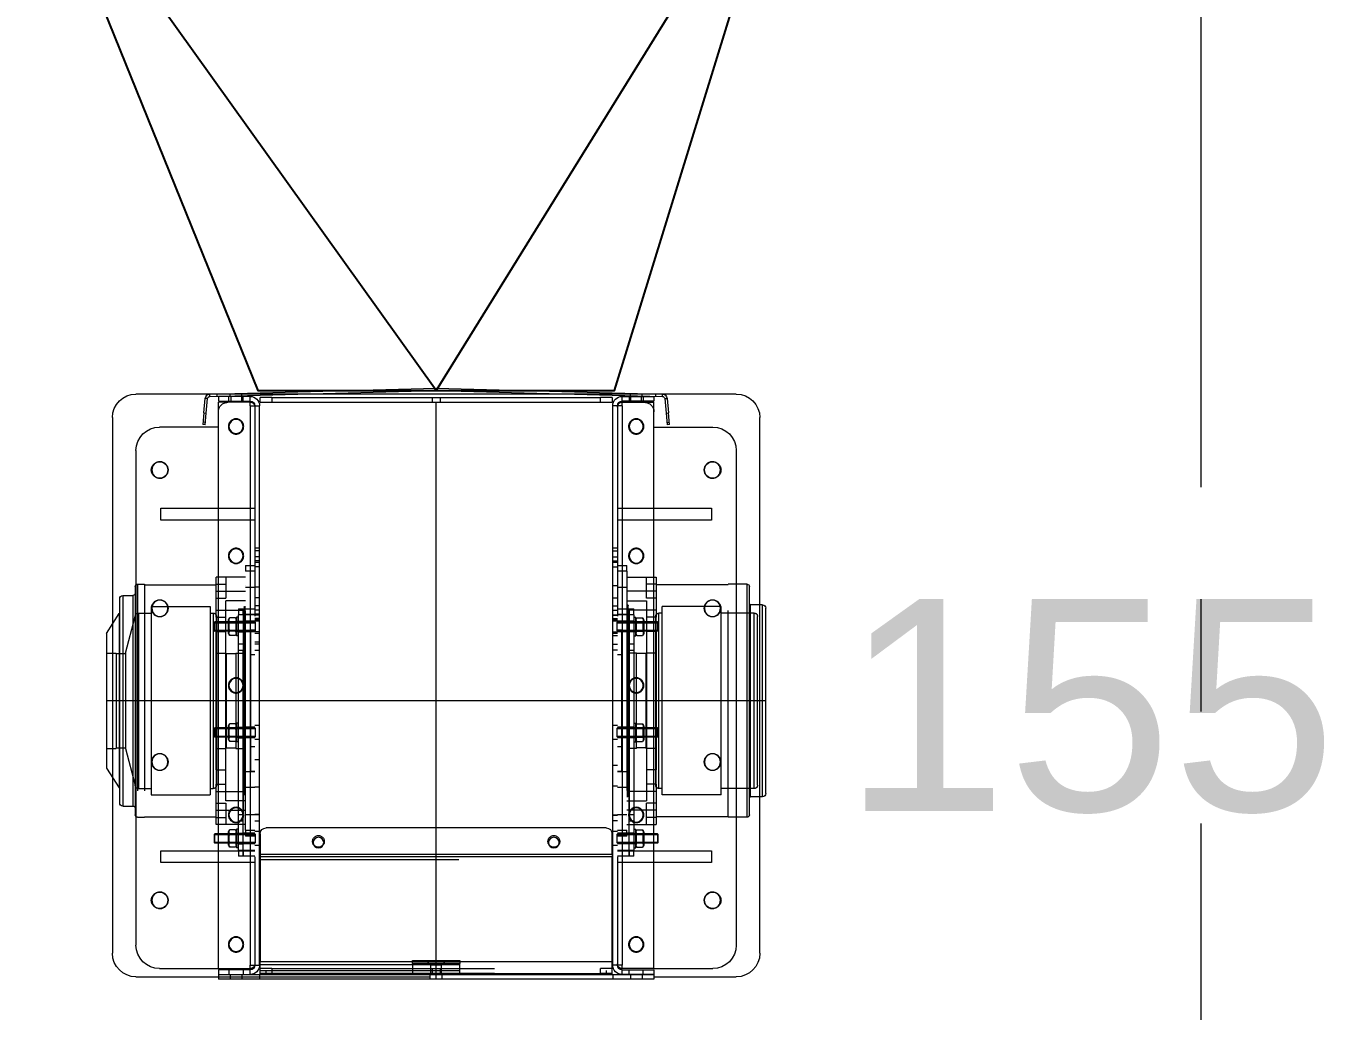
# Model space of a CAD drawing. Header units: millimetres. Extents: x 3220 to 226993, y 817 to 176024.
# Drawn here: x 163310 to 164413, y 159717 to 160553 of the extents above; entities that cross this region are included whole.
import ezdxf

# ---------------------------------------------------------------- set-up
doc = ezdxf.new("R2010")
doc.units = ezdxf.units.MM
doc.linetypes.add('AXES', pattern=[50.8, 31.75, -6.35, 6.35, -6.35])
doc.linetypes.add('DASHED', pattern=[15, 7, -8])
doc.layers.add('Axe', color=1, linetype='AXES', lineweight=9)
doc.layers.add('Gewinde(DIN)', color=160, linetype='Continuous', lineweight=25)
doc.layers.add('Repère', color=76, linetype='Continuous')
for name, color, linetype, lineweight, true_color in [('Sichtbare Kanten(DIN)', 7, 'Continuous', 50, 0x3f3f3f), ('Sichtbare tangentiale Kanten(DIN)', 7, 'Continuous', 50, 0x3f3f3f), ('Verdeckte Kanten(DIN)', 7, 'DASHED', 35, 0x3f3f3f), ('Verdeckte tangentiale Kanten(DIN)', 7, 'DASHED', 35, 0x3f3f3f)]:
    doc.layers.add(name, color=color, linetype=linetype, lineweight=lineweight, true_color=true_color)
doc.styles.get("Standard").update_dxf_attribs({"font": 'arial.ttf'})

# ---------------------------------------------------------------- blocks, each defined once
blk = doc.blocks.new('section 1-2')
at = {"layer": 'Axe', "ltscale": 15}
blk.add_line((15000, -5500), (15000, 33323.9), dxfattribs=at)
blk = doc.blocks.new('TKF 300 Motor R')
at = {"color": 1, "lineweight": 0}
for p, q in [((0, -236.5), (0, 253.5)), ((-280.1, 0), (280.1, 0))]:
    blk.add_line(p, q, dxfattribs=at)
at = {"layer": 'Gewinde(DIN)', "color": 5, "lineweight": 0}
for p, q in [((-185, 66.3), (-188.5, 66.3)), ((188.5, 66.3), (185, 66.3)), ((-188.5, 59.7), (-185, 59.7)), ((185, 59.7), (188.5, 59.7)), ((-185, -23.7), (-188.5, -23.7)), ((-188.5, -30.3), (-185, -30.3)), ((188.5, -23.7), (185, -23.7)), ((185, -30.3), (188.5, -30.3)), ((-185, -113.7), (-188.5, -113.7)), ((-188.5, -120.3), (-185, -120.3)), ((188.5, -113.7), (185, -113.7)), ((185, -120.3), (188.5, -120.3))]:
    blk.add_line(p, q, dxfattribs=at)
at = {"layer": 'Sichtbare Kanten(DIN)', "color": 5, "lineweight": 0}
for p, q in [((-0.1, 265.5), (-192.3, 260.5)), ((192.3, 260.5), (0.1, 265.5)), ((-255, 260.5), (-192.3, 260.5)), ((-196.2, 256.8), (-197.3, 244.6)), ((-194.2, 256.7), (-195.3, 244.4)), ((-0.1, 263.5), (-192.3, 258.5)), ((-185, 258.5), (-185, 254.5)), ((-158, 258.5), (-185, 258.5)), ((-185, 254.5), (-158, 254.5)), ((-158, 254.5), (-158, 258.5)), ((-149.5, 257.5), (-139.5, 257.5)), ((-149.5, 257.5), (-149.5, 253.5)), ((139.5, 257.5), (-139.5, 257.5)), ((-115.9, 260.5), (115.9, 260.5)), ((192.3, 258.5), (0.1, 263.5)), ((139.5, 257.5), (149.5, 257.5)), ((149.5, 253.5), (149.5, 257.5)), ((158, 258.5), (185, 258.5)), ((158, 254.5), (158, 258.5)), ((185, 254.5), (158, 254.5)), ((185, 258.5), (185, 254.5)), ((192.3, 260.5), (255, 260.5)), ((195.3, 244.4), (194.2, 256.7)), ((197.3, 244.6), (196.2, 256.8)), ((-198.2, 234.6), (-197.3, 244.6)), ((-195.3, 244.4), (-196.2, 234.4)), ((-158, 253.5), (-185, 253.5)), ((-185, -227.5), (-185, 253.5)), ((-158, 250.5), (-158, 253.5)), ((-158, 250.5), (-150, 250.5)), ((-150, -224.5), (-150, 250.5)), ((-139.5, 253.5), (-149.5, 253.5)), ((139.5, 253.5), (-139.5, 253.5)), ((149.5, 253.5), (139.5, 253.5)), ((150, -224.5), (150, 250.5)), ((158, 250.5), (150, 250.5)), ((158, 250.5), (158, 253.5)), ((158, 253.5), (185, 253.5)), ((185, -227.5), (185, 253.5)), ((196.2, 234.4), (195.3, 244.4)), ((197.3, 244.6), (198.2, 234.6)), ((-275, 81.5), (-275, 240.5)), ((-185, 232.5), (-235, 232.5)), ((-198.2, 234.6), (-196.2, 234.4)), ((185, 232.5), (235, 232.5)), ((196.2, 234.4), (198.2, 234.6)), ((275, 240.5), (275, 65.1)), ((-255, 212.5), (-255, -207.5)), ((255, 212.5), (255, -207.5)), ((-234, 163.5), (-234, 153.5)), ((-185, 163.5), (-234, 163.5)), ((234, 163.5), (185, 163.5)), ((234, 153.5), (234, 163.5)), ((-234, 153.5), (-185, 153.5)), ((185, 153.5), (234, 153.5)), ((-266.1, -97), (-266.1, 97)), ((-264.1, 99), (-255, 99)), ((255.6, 97), (255.6, -97)), ((266.1, 89.5), (257.6, 89.5)), ((-280.1, -78.8), (-280.1, 78.7)), ((-277.3, 81.5), (-267.1, 81.5)), ((268.9, 86.7), (268.9, -86.8)), ((-188.5, 66.5), (-188, 67)), ((-188.5, 59.5), (-188.5, 66.5)), ((-188, 67), (-188, 59)), ((-188, 67), (-185, 67)), ((185, 67), (188, 67)), ((188, 59), (188, 67)), ((188.5, 66.5), (188, 67)), ((188.5, 66.5), (188.5, 59.5)), ((280.1, 57.2), (269.2, 74)), ((-188.5, 59.5), (-188, 59)), ((-188, 59), (-185, 59)), ((185, 59), (188, 59)), ((188.5, 59.5), (188, 59)), ((280.1, 57.2), (280.1, -57.3)), ((-168, 18.7), (-168, 7.3)), ((168, 7.3), (168, 18.7)), ((-188.5, -23.5), (-188, -23)), ((-188.5, -30.5), (-188.5, -23.5)), ((-188.5, -30.5), (-188, -31)), ((-188, -23), (-188, -31)), ((-188, -23), (-185, -23)), ((-188, -31), (-185, -31)), ((185, -23), (188, -23)), ((185, -31), (188, -31)), ((188, -31), (188, -23)), ((188.5, -23.5), (188, -23)), ((188.5, -30.5), (188, -31)), ((188.5, -23.5), (188.5, -30.5)), ((280.1, -57.3), (269.2, -74)), ((275, -65.1), (275, -214.5)), ((-277.3, -81.5), (-267.1, -81.5)), ((-275, -214.5), (-275, -81.5)), ((-264.1, -99), (-255, -99)), ((-168, -91.3), (-168, -102.7)), ((168, -102.7), (168, -91.3)), ((266.1, -89.5), (257.6, -89.5)), ((-144.5, -108), (144.5, -108)), ((-188.5, -113.5), (-188, -113)), ((-188.5, -120.5), (-188.5, -113.5)), ((-188.5, -120.5), (-188, -121)), ((-188, -113), (-188, -121)), ((-188, -113), (-185, -113)), ((-188, -121), (-185, -121)), ((-149.5, -130.5), (-149.5, -113)), ((149.5, -113), (149.5, -130.5)), ((185, -113), (188, -113)), ((185, -121), (188, -121)), ((188, -121), (188, -113)), ((188.5, -113.5), (188, -113)), ((188.5, -120.5), (188, -121)), ((188.5, -113.5), (188.5, -120.5)), ((-234, -127.5), (-234, -137.5)), ((-185, -127.5), (-234, -127.5)), ((-149.5, -130.5), (-149.5, -132.6)), ((149.5, -130.5), (149.5, -132.6)), ((234, -127.5), (185, -127.5)), ((234, -137.5), (234, -127.5)), ((-234, -137.5), (-185, -137.5)), ((-149.5, -221.8), (-149.5, -132.6)), ((149.5, -132.6), (149.5, -221.8)), ((185, -137.5), (234, -137.5)), ((20, -220.5), (-20, -220.5)), ((-20, -220.5), (-20, -223.2)), ((20, -223.2), (20, -220.5)), ((-185, -227.5), (-235, -227.5)), ((-185, -227.5), (-158, -227.5)), ((-158, -228.5), (-185, -228.5)), ((-185, -228.5), (-185, -232.5)), ((-158, -224.5), (-150, -224.5)), ((-158, -227.5), (-158, -224.5)), ((-158, -232.5), (-158, -228.5)), ((-149.5, -232), (-149.5, -221.8)), ((-20, -223.2), (20, -223.2)), ((-20, -232.5), (-20, -223.2)), ((20, -223.2), (20, -232.5)), ((149.5, -232), (149.5, -221.8)), ((158, -224.5), (150, -224.5)), ((158, -227.5), (158, -224.5)), ((185, -227.5), (158, -227.5)), ((158, -232.5), (158, -228.5)), ((158, -228.5), (185, -228.5)), ((235, -227.5), (185, -227.5)), ((185, -228.5), (185, -232.5)), ((-185, -234.5), (-255, -234.5)), ((-185, -232.5), (-158, -232.5)), ((185, -232.5), (-185, -232.5)), ((-185, -232.5), (-185, -236.5)), ((-185, -236.5), (185, -236.5)), ((-149.5, -232), (-20, -232)), ((20, -232.5), (-20, -232.5)), ((20, -232), (149.5, -232)), ((185, -232.5), (158, -232.5)), ((185, -232.5), (185, -236.5)), ((255, -234.5), (185, -234.5))]:
    blk.add_line(p, q, dxfattribs=at)
for centre, radius in [((-170, 233), 6), ((170, 233), 6), ((-234.5, 196), 7), ((234.5, 196), 7), ((-170, 123), 6), ((170, 123), 6), ((-234.5, 78.5), 7), ((234.5, 78.5), 7), ((-170, 13), 6), ((170, 13), 6), ((-234.5, -52), 7), ((234.5, -52), 7), ((-170, -97), 6), ((170, -97), 6), ((-100, -120.5), 4.5), ((100, -120.5), 4.5), ((-234.5, -169.5), 7), ((234.5, -169.5), 7), ((-170, -207), 6), ((170, -207), 6)]:
    blk.add_circle(centre, radius, dxfattribs=at)
for centre, radius, start, end in [((0, 261.5), 4, 88.5, 91.5), ((-255, 240.5), 20, 90, 180), ((-192.2, 256.5), 4, 91.5, 175), ((-192.2, 256.5), 2, 91.5, 175), ((-158, 250.5), 8, 0, 90), ((-158, 250.5), 4, 0, 90), ((0, 261.5), 2, 88.5, 91.5), ((158, 250.5), 8, 90, 180), ((158, 250.5), 4, 90, 180), ((192.2, 256.5), 4, 5, 88.5), ((192.2, 256.5), 2, 5, 88.5), ((255, 240.5), 20, 0, 90), ((-158, 249.5), 4, 14.4775, 90), ((158, 249.5), 4, 90, 165.5225), ((-235, 212.5), 20, 90, 180), ((235, 212.5), 20, 0, 90), ((-235, 196), 7, 272.0467, 87.9533), ((235, 196), 7, 92.0467, 267.9533), ((-264.1, 97), 2, 90, 180), ((253.6, 97), 2, 0, 45.573), ((257.6, 91.5), 2, 180, 270), ((266.1, 86.7), 2.75, 0, 90), ((-277.3, 78.7), 2.75, 90, 180), ((-267.1, 82.5), 1, 270, 0), ((270.9, 75.1), 2, 180, 213.1113), ((270.9, -75.1), 2, 146.8887, 180), ((-277.3, -78.8), 2.75, 180, 270), ((-267.1, -82.5), 1, 0, 90), ((266.1, -86.8), 2.75, 270, 0), ((-264.1, -97), 2, 180, 270), ((253.6, -97), 2, 314.427, 0), ((257.6, -91.5), 2, 90, 180), ((-144.5, -113), 5, 90, 180), ((144.5, -113), 5, 0, 90), ((-100, -119.5), 5, 214.9679, 325.0321), ((100, -119.5), 5, 214.9679, 325.0321), ((-235, -169.5), 7, 272.0467, 87.9533), ((235, -169.5), 7, 92.0467, 267.9533), ((-235, -207.5), 20, 180, 270), ((235, -207.5), 20, 270, 0), ((-255, -214.5), 20, 180, 270), ((255, -214.5), 20, 270, 0), ((-158, -224.5), 4, 270, 0), ((-158, -224.5), 8, 270, 0), ((-158, -223.5), 4, 270, 345.5225), ((158, -224.5), 8, 180, 270), ((158, -224.5), 4, 180, 270), ((158, -223.5), 4, 194.4775, 270)]:
    blk.add_arc(centre, radius, start, end, dxfattribs=at)
at = {"layer": 'Sichtbare tangentiale Kanten(DIN)', "color": 5, "lineweight": 0}
for p, q in [((-0.1, 263.5), (-0.1, 265.5)), ((0.1, 263.5), (0.1, 265.5)), ((-194.2, 256.7), (-196.2, 256.8)), ((-192.3, 258.5), (-192.3, 260.5)), ((-139.5, 253.5), (-139.5, 257.5)), ((139.5, 257.5), (139.5, 253.5)), ((192.3, 258.5), (192.3, 260.5)), ((194.2, 256.7), (196.2, 256.8)), ((-195.3, 244.4), (-197.3, 244.6)), ((-158, 250.5), (-158, -224.5)), ((158, 250.5), (158, -224.5)), ((197.3, 244.6), (195.3, 244.4)), ((-264.1, -99), (-264.1, 99)), ((257.6, 89.5), (257.6, -89.5)), ((266.1, 89.5), (266.1, -89.5)), ((-277.3, -81.5), (-277.3, 81.5)), ((-267.1, -81.5), (-267.1, 81.5)), ((269.2, 74), (269.2, -74)), ((-149.5, -130.5), (149.5, -130.5)), ((-149.5, -132.6), (149.5, -132.6)), ((-149.5, -221.8), (-20, -221.8)), ((20, -221.8), (149.5, -221.8))]:
    blk.add_line(p, q, dxfattribs=at)
at = {"layer": 'Verdeckte Kanten(DIN)', "color": 5, "lineweight": 0, "ltscale": 14.552373}
for p, q in [((-192.3, 260.5), (-115.9, 260.5)), ((115.9, 260.5), (192.3, 260.5))]:
    blk.add_line(p, q, dxfattribs=at)
at = {"layer": 'Verdeckte Kanten(DIN)', "color": 5, "lineweight": 0, "ltscale": 0.380839}
for p, q in [((-186.4, 260.7), (-186.3, 258.7)), ((186.4, 260.7), (186.3, 258.7))]:
    blk.add_line(p, q, dxfattribs=at)
at = {"layer": 'Verdeckte Kanten(DIN)', "color": 5, "lineweight": 0, "ltscale": 0.761779}
for p, q in [((-176, 258.5), (-176, 254.5)), ((-174.5, 254.5), (-174.5, 258.5)), ((-165.5, 254.5), (-165.5, 258.5)), ((-164, 258.5), (-164, 254.5)), ((-3.5, 257.5), (-3.5, 253.5)), ((3.5, 257.5), (3.5, 253.5)), ((164, 254.5), (164, 258.5)), ((165.5, 258.5), (165.5, 254.5)), ((174.5, 258.5), (174.5, 254.5)), ((176, 254.5), (176, 258.5)), ((-150, 130), (-154, 130)), ((-154, 129.5), (-150, 129.5)), ((-150, 127.3), (-154, 127.3)), ((-150, 122.3), (-154, 122.3)), ((154, 130), (150, 130)), ((150, 129.5), (154, 129.5)), ((150, 127.3), (154, 127.3)), ((150, 122.3), (154, 122.3)), ((-150, 118.7), (-154, 118.7)), ((-154, 117.5), (-150, 117.5)), ((-150, 113.7), (-154, 113.7)), ((150, 118.7), (154, 118.7)), ((150, 117.5), (154, 117.5)), ((150, 113.7), (154, 113.7)), ((-154, 97.5), (-150, 97.5)), ((150, 96.5), (154, 96.5)), ((-164, 78), (-168, 78)), ((-150, 87.4), (-154, 87.4)), ((150, 87.4), (154, 87.4)), ((168, 78), (164, 78)), ((-168, 67.5), (-164, 67.5)), ((-150, 76.8), (-154, 76.8)), ((-150, 73), (-154, 73)), ((-154, 72.5), (-150, 72.5)), ((-154, 69), (-150, 69)), ((-150, 68.5), (-154, 68.5)), ((-150, 67.8), (-154, 67.8)), ((150, 76.8), (154, 76.8)), ((150, 73.5), (154, 73.5)), ((154, 73), (150, 73)), ((150, 69), (154, 69)), ((150, 68.5), (154, 68.5)), ((154, 67.8), (150, 67.8)), ((168, 67.5), (164, 67.5)), ((-168, 58.5), (-164, 58.5)), ((-150, 58.5), (-154, 58.5)), ((-154, 57), (-150, 57)), ((150, 58.5), (154, 58.5)), ((150, 57), (154, 57)), ((168, 58.5), (164, 58.5)), ((-168, 48), (-164, 48)), ((-154, 55), (-150, 55)), ((-150, 48), (-154, 48)), ((154, 50), (150, 50)), ((150, 48), (154, 48)), ((164, 48), (168, 48)), ((-154, -21), (-150, -21)), ((150, -21), (154, -21)), ((-168, -22.5), (-164, -22.5)), ((-168, -31.5), (-164, -31.5)), ((-154, -33), (-150, -33)), ((150, -33), (154, -33)), ((168, -22.5), (164, -22.5)), ((168, -31.5), (164, -31.5)), ((-154, -55), (-150, -55)), ((154, -50), (150, -50)), ((-154, -72.5), (-150, -72.5)), ((150, -73.5), (154, -73.5)), ((-154, -97.5), (-150, -97.5)), ((150, -96.5), (154, -96.5)), ((-164, -102), (-168, -102)), ((-154, -102), (-150, -102)), ((154, -102), (150, -102)), ((168, -102), (164, -102)), ((-168, -112.5), (-164, -112.5)), ((-154, -111), (-150, -111)), ((150, -111), (154, -111)), ((168, -112.5), (164, -112.5)), ((-168, -121.5), (-164, -121.5)), ((-168, -132), (-164, -132)), ((-154, -123), (-150, -123)), ((150, -123), (154, -123)), ((168, -121.5), (164, -121.5)), ((164, -132), (168, -132)), ((-176, -232.5), (-176, -228.5)), ((-164, -232.5), (-164, -228.5)), ((-3.5, -227.5), (-3.5, -231.5)), ((3.5, -227.5), (3.5, -231.5)), ((164, -228.5), (164, -232.5)), ((176, -228.5), (176, -232.5)), ((-175, -232.5), (-175, -236.5)), ((-165, -232.5), (-165, -236.5)), ((-150, -232.5), (-150, -236.5)), ((-5, -236.5), (-5, -232.5)), ((5, -236.5), (5, -232.5)), ((150, -232.5), (150, -236.5)), ((165, -232.5), (165, -236.5)), ((175, -232.5), (175, -236.5))]:
    blk.add_line(p, q, dxfattribs=at)
at = {"layer": 'Verdeckte Kanten(DIN)', "color": 5, "lineweight": 0, "ltscale": 0.38097}
for p, q in [((-175, 259), (-175, 261)), ((-165, 259.2), (-165, 261.2)), ((165, 259.2), (165, 261.2)), ((175, 259), (175, 261))]:
    blk.add_line(p, q, dxfattribs=at)
at = {"layer": 'Verdeckte Kanten(DIN)', "color": 5, "lineweight": 0, "ltscale": 25.533516}
for p, q in [((-154, 250.5), (-154, -224.5)), ((154, 250.5), (154, -224.5))]:
    blk.add_line(p, q, dxfattribs=at)
at = {"layer": 'Verdeckte Kanten(DIN)', "color": 5, "lineweight": 0, "ltscale": 8.350208}
for p, q in [((-154, 163.5), (-185, 163.5)), ((185, 163.5), (154, 163.5)), ((-185, 153.5), (-154, 153.5)), ((154, 153.5), (185, 153.5)), ((-154, -127.5), (-185, -127.5)), ((185, -127.5), (154, -127.5)), ((-185, -137.5), (-154, -137.5)), ((154, -137.5), (185, -137.5))]:
    blk.add_line(p, q, dxfattribs=at)
at = {"layer": 'Verdeckte Kanten(DIN)', "color": 5, "lineweight": 0, "ltscale": 1.495845}
for p, q in [((-162, 110), (-162, 115)), ((162, 115), (162, 110)), ((-168, 73), (-168, 78)), ((-164, 78), (-164, 73)), ((-164, 73), (-164, 78)), ((164, 73), (164, 78)), ((164, 78), (164, 73)), ((168, 78), (168, 73)), ((-162, -115), (-162, -110)), ((162, -110), (162, -115)), ((-168, -132), (-168, -127)), ((-164, -127), (-164, -132)), ((-164, -132), (-164, -127)), ((164, -132), (164, -127)), ((164, -127), (164, -132)), ((168, -127), (168, -132))]:
    blk.add_line(p, q, dxfattribs=at)
at = {"layer": 'Verdeckte Kanten(DIN)', "color": 5, "lineweight": 0, "ltscale": 1.523657}
for p, q in [((-154, 115), (-162, 115)), ((162, 115), (154, 115)), ((-154, 96.5), (-162, 96.5)), ((162, 96.5), (154, 96.5)), ((-154, 73.5), (-162, 73.5)), ((162, 73.5), (154, 73.5)), ((-154, 60), (-162, 60)), ((162, 60), (154, 60)), ((-154, -60), (-162, -60)), ((162, -60), (154, -60)), ((-154, -73.5), (-162, -73.5)), ((162, -73.5), (154, -73.5)), ((-154, -96.5), (-162, -96.5)), ((162, -96.5), (154, -96.5)), ((-162, -115), (-154, -115)), ((154, -115), (162, -115))]:
    blk.add_line(p, q, dxfattribs=at)
at = {"layer": 'Verdeckte Kanten(DIN)', "color": 5, "lineweight": 0, "ltscale": 8.975572}
for p, q in [((-187, 105), (-187, 70.9)), ((187, 70.9), (187, 105)), ((-187, -70.9), (-187, -105)), ((187, -105), (187, -70.9))]:
    blk.add_line(p, q, dxfattribs=at)
at = {"layer": 'Verdeckte Kanten(DIN)', "color": 5, "lineweight": 0, "ltscale": 1.571275}
for p, q in [((-178.7, 105), (-187, 105)), ((178.8, 105), (187, 105)), ((-187, 87), (-178.7, 87)), ((187, 87), (178.8, 87)), ((-187, 58.7), (-178.7, 58.7)), ((187, 58.7), (178.8, 58.7)), ((-187, -58.7), (-178.7, -58.7)), ((187, -58.7), (178.8, -58.7)), ((-187, -87), (-178.7, -87)), ((187, -87), (178.8, -87)), ((-178.7, -105), (-187, -105)), ((178.8, -105), (187, -105))]:
    blk.add_line(p, q, dxfattribs=at)
at = {"layer": 'Verdeckte Kanten(DIN)', "color": 5, "lineweight": 0, "ltscale": 2.991791}
for p, q in [((-178.7, 99.1), (-178.7, 105)), ((178.8, 105), (178.8, 99.1)), ((-178.7, -105), (-178.7, -99.1)), ((178.8, -99.1), (178.8, -105)), ((-149.5, -227.5), (-139.5, -227.5)), ((-139.5, -231.5), (-149.5, -231.5)), ((139.5, -227.5), (149.5, -227.5)), ((149.5, -231.5), (139.5, -231.5))]:
    blk.add_line(p, q, dxfattribs=at)
at = {"layer": 'Verdeckte Kanten(DIN)', "color": 5, "lineweight": 0, "ltscale": 3.190267}
for p, q in [((-162, 105), (-178.7, 105)), ((162, 105), (178.8, 105)), ((-162, -105), (-178.7, -105)), ((162, -105), (178.8, -105))]:
    blk.add_line(p, q, dxfattribs=at)
at = {"layer": 'Verdeckte Kanten(DIN)', "color": 5, "lineweight": 0, "ltscale": 26.608612}
for p, q in [((-162, 110), (-162, -110)), ((162, -110), (162, 110))]:
    blk.add_line(p, q, dxfattribs=at)
at = {"layer": 'Verdeckte Kanten(DIN)', "color": 5, "lineweight": 0, "ltscale": 1.295094}
for p, q in [((-255, 99), (-248.2, 99)), ((-255, -99), (-248.2, -99))]:
    blk.add_line(p, q, dxfattribs=at)
at = {"layer": 'Verdeckte Kanten(DIN)', "color": 5, "lineweight": 0, "ltscale": 25.078026}
for p, q in [((-248.2, -99), (-248.2, 99)), ((247.9, 99), (247.9, -99))]:
    blk.add_line(p, q, dxfattribs=at)
at = {"layer": 'Verdeckte Kanten(DIN)', "color": 5, "lineweight": 0, "ltscale": 11.656643}
for p, q in [((-248.2, 98.5), (-187, 98.5)), ((-248.2, -98.5), (-187, -98.5))]:
    blk.add_line(p, q, dxfattribs=at)
at = {"layer": 'Verdeckte Kanten(DIN)', "color": 5, "lineweight": 0, "ltscale": 4.761642}
for p, q in [((-187, 93), (-162, 93)), ((187, 93), (162, 93)), ((-187, 77), (-162, 77)), ((187, 77), (162, 77)), ((-187, -77), (-162, -77)), ((187, -77), (162, -77)), ((-187, -93), (-162, -93)), ((187, -93), (162, -93))]:
    blk.add_line(p, q, dxfattribs=at)
at = {"layer": 'Verdeckte Kanten(DIN)', "color": 5, "lineweight": 0, "ltscale": 3.262743}
for p, q in [((-178.7, 87), (-178.7, 99.1)), ((178.8, 99.1), (178.8, 87)), ((-187, 58.7), (-187, 70.9)), ((187, 70.9), (187, 58.7)), ((-187, -70.9), (-187, -58.7)), ((187, -58.7), (187, -70.9)), ((-178.7, -99.1), (-178.7, -87)), ((178.8, -87), (178.8, -99.1))]:
    blk.add_line(p, q, dxfattribs=at)
at = {"layer": 'Verdeckte Kanten(DIN)', "color": 5, "lineweight": 0, "ltscale": 0.018947}
for p, q in [((-162, 98), (-162.1, 98)), ((162, 98), (162.1, 98)), ((-162, -98), (-162.1, -98)), ((162, -98), (162.1, -98))]:
    blk.add_line(p, q, dxfattribs=at)
at = {"layer": 'Verdeckte Kanten(DIN)', "color": 5, "lineweight": 0, "ltscale": 24.824713}
for p, q in [((-162.1, 98), (-162.1, -98)), ((162.1, -98), (162.1, 98))]:
    blk.add_line(p, q, dxfattribs=at)
at = {"layer": 'Verdeckte Kanten(DIN)', "color": 5, "lineweight": 0, "ltscale": 11.589979}
for p, q in [((247.9, 98.5), (187, 98.5)), ((247.9, -98.5), (187, -98.5))]:
    blk.add_line(p, q, dxfattribs=at)
at = {"layer": 'Verdeckte Kanten(DIN)', "color": 5, "lineweight": 0, "ltscale": 1.095101}
for p, q in [((253.6, 99), (247.9, 99)), ((253.6, -99), (247.9, -99))]:
    blk.add_line(p, q, dxfattribs=at)
at = {"layer": 'Verdeckte Kanten(DIN)', "color": 5, "lineweight": 0, "ltscale": 26.286083}
blk.add_line((-275, -81.5), (-275, 81.5), dxfattribs=at)
at = {"layer": 'Verdeckte Kanten(DIN)', "color": 5, "lineweight": 0, "ltscale": 24.318085}
for p, q in [((-242.1, -80), (-242.1, 80)), ((-192.1, -80), (-192.1, 80)), ((192.1, 80), (192.1, -80)), ((242.1, 80), (242.1, -80))]:
    blk.add_line(p, q, dxfattribs=at)
at = {"layer": 'Verdeckte Kanten(DIN)', "color": 5, "lineweight": 0, "ltscale": 9.523383}
for p, q in [((-242.1, 80), (-192.1, 80)), ((242.1, 80), (192.1, 80)), ((-242.1, -80), (-192.1, -80)), ((242.1, -80), (192.1, -80))]:
    blk.add_line(p, q, dxfattribs=at)
at = {"layer": 'Verdeckte Kanten(DIN)', "color": 5, "lineweight": 0, "ltscale": 20.561199}
for p, q in [((-178.7, 85), (-178.7, 0)), ((178.8, 0), (178.8, 85)), ((-178.7, 0), (-178.7, -85)), ((178.8, -85), (178.8, 0))]:
    blk.add_line(p, q, dxfattribs=at)
at = {"layer": 'Verdeckte Kanten(DIN)', "color": 5, "lineweight": 0, "ltscale": 1.904597}
for p, q in [((-154, 78), (-164, 78)), ((164, 78), (154, 78)), ((-164, 67.5), (-154, 67.5)), ((154, 67.5), (164, 67.5)), ((-164, 58.5), (-154, 58.5)), ((154, 58.5), (164, 58.5)), ((-164, -22.5), (-154, -22.5)), ((-164, -31.5), (-154, -31.5)), ((154, -22.5), (164, -22.5)), ((154, -31.5), (164, -31.5)), ((-164, -112.5), (-154, -112.5)), ((154, -112.5), (164, -112.5)), ((-164, -121.5), (-154, -121.5)), ((-164, -132), (-154, -132)), ((154, -121.5), (164, -121.5)), ((154, -132), (164, -132))]:
    blk.add_line(p, q, dxfattribs=at)
at = {"layer": 'Verdeckte Kanten(DIN)', "color": 5, "lineweight": 0, "ltscale": 24.622061}
blk.add_line((-163.1, -81), (-163.1, 81), dxfattribs=at)
at = {"layer": 'Verdeckte Kanten(DIN)', "color": 5, "lineweight": 0, "ltscale": 0.095135}
for p, q in [((-162.6, 81.5), (-162.1, 81.5)), ((162.6, 80), (162.1, 80)), ((-162.6, -81.5), (-162.1, -81.5)), ((162.6, -80), (162.1, -80))]:
    blk.add_line(p, q, dxfattribs=at)
at = {"layer": 'Verdeckte Kanten(DIN)', "color": 5, "lineweight": 0, "ltscale": 24.166098}
blk.add_line((163.1, 79.5), (163.1, -79.5), dxfattribs=at)
at = {"layer": 'Verdeckte Kanten(DIN)', "color": 5, "lineweight": 0, "ltscale": 27.262854}
for p, q in [((-273.1, -71.8), (-273.1, 71.7)), ((-186.6, -71.8), (-186.6, 71.7)), ((186.6, 71.7), (186.6, -71.8))]:
    blk.add_line(p, q, dxfattribs=at)
at = {"layer": 'Verdeckte Kanten(DIN)', "color": 5, "lineweight": 0, "ltscale": 5.380668}
for p, q in [((-270.3, 74.5), (-242.1, 74.5)), ((-270.3, -74.5), (-242.1, -74.5))]:
    blk.add_line(p, q, dxfattribs=at)
at = {"layer": 'Verdeckte Kanten(DIN)', "color": 5, "lineweight": 0, "ltscale": 0.523692}
for p, q in [((-192.1, 74.5), (-189.3, 74.5)), ((192.1, 74.5), (189.4, 74.5)), ((-192.1, -74.5), (-189.3, -74.5)), ((192.1, -74.5), (189.4, -74.5))]:
    blk.add_line(p, q, dxfattribs=at)
at = {"layer": 'Verdeckte Kanten(DIN)', "color": 5, "lineweight": 0, "ltscale": 5.904459}
for p, q in [((-185, 67), (-154, 67)), ((154, 67), (185, 67)), ((-185, 59), (-154, 59)), ((154, 59), (185, 59)), ((-185, -23), (-154, -23)), ((-185, -31), (-154, -31)), ((154, -23), (185, -23)), ((154, -31), (185, -31)), ((-185, -113), (-154, -113)), ((-185, -121), (-154, -121)), ((154, -113), (185, -113)), ((154, -121), (185, -121))]:
    blk.add_line(p, q, dxfattribs=at)
at = {"layer": 'Verdeckte Kanten(DIN)', "color": 5, "lineweight": 0, "ltscale": 5.999694}
for p, q in [((-153.5, 66.3), (-185, 66.3)), ((185, 66.3), (153.5, 66.3)), ((-185, 59.7), (-153.5, 59.7)), ((153.5, 59.7), (185, 59.7)), ((-153.5, -23.7), (-185, -23.7)), ((-185, -30.3), (-153.5, -30.3)), ((185, -23.7), (153.5, -23.7)), ((153.5, -30.3), (185, -30.3)), ((-153.5, -113.7), (-185, -113.7)), ((-185, -120.3), (-153.5, -120.3)), ((185, -113.7), (153.5, -113.7)), ((153.5, -120.3), (185, -120.3))]:
    blk.add_line(p, q, dxfattribs=at)
at = {"layer": 'Verdeckte Kanten(DIN)', "color": 5, "lineweight": 0, "ltscale": 0.375012}
for p, q in [((-176.4, 68.8), (-175.4, 70.5)), ((-169.6, 68.8), (-170.6, 70.5)), ((169.6, 68.8), (170.6, 70.5)), ((176.4, 68.8), (175.4, 70.5)), ((-176.4, 57.2), (-175.4, 55.5)), ((-169.6, 57.2), (-170.6, 55.5)), ((169.6, 57.2), (170.6, 55.5)), ((176.4, 57.2), (175.4, 55.5)), ((-176.4, -21.2), (-175.4, -19.5)), ((-169.6, -21.2), (-170.6, -19.5)), ((169.6, -21.2), (170.6, -19.5)), ((176.4, -21.2), (175.4, -19.5)), ((-176.4, -32.8), (-175.4, -34.5)), ((-169.6, -32.8), (-170.6, -34.5)), ((169.6, -32.8), (170.6, -34.5)), ((176.4, -32.8), (175.4, -34.5)), ((-176.4, -111.2), (-175.4, -109.5)), ((-169.6, -111.2), (-170.6, -109.5)), ((169.6, -111.2), (170.6, -109.5)), ((176.4, -111.2), (175.4, -109.5)), ((-176.4, -122.8), (-175.4, -124.5)), ((-169.6, -122.8), (-170.6, -124.5)), ((169.6, -122.8), (170.6, -124.5)), ((176.4, -122.8), (175.4, -124.5))]:
    blk.add_line(p, q, dxfattribs=at)
at = {"layer": 'Verdeckte Kanten(DIN)', "color": 5, "lineweight": 0, "ltscale": 3.470493}
for p, q in [((-176.4, 68.8), (-176.4, 57.2)), ((176.4, 57.2), (176.4, 68.8)), ((-176.4, -21.2), (-176.4, -32.8)), ((176.4, -32.8), (176.4, -21.2)), ((-176.4, -111.2), (-176.4, -122.8)), ((176.4, -122.8), (176.4, -111.2))]:
    blk.add_line(p, q, dxfattribs=at)
at = {"layer": 'Verdeckte Kanten(DIN)', "color": 5, "lineweight": 0, "ltscale": 0.148704}
for p, q in [((-176, 66.3), (-176.4, 67)), ((-170, 66.3), (-169.6, 67)), ((170, 66.3), (169.6, 67)), ((176, 66.3), (176.4, 67)), ((-176, 59.7), (-176.4, 59)), ((-170, 59.7), (-169.6, 59)), ((170, 59.7), (169.6, 59)), ((176, 59.7), (176.4, 59)), ((-176, -23.7), (-176.4, -23)), ((-176, -30.3), (-176.4, -31)), ((-170, -23.7), (-169.6, -23)), ((-170, -30.3), (-169.6, -31)), ((170, -23.7), (169.6, -23)), ((170, -30.3), (169.6, -31)), ((176, -23.7), (176.4, -23)), ((176, -30.3), (176.4, -31)), ((-176, -113.7), (-176.4, -113)), ((-176, -120.3), (-176.4, -121)), ((-170, -113.7), (-169.6, -113)), ((-170, -120.3), (-169.6, -121)), ((170, -113.7), (169.6, -113)), ((170, -120.3), (169.6, -121)), ((176, -113.7), (176.4, -113)), ((176, -120.3), (176.4, -121))]:
    blk.add_line(p, q, dxfattribs=at)
at = {"layer": 'Verdeckte Kanten(DIN)', "color": 5, "lineweight": 0, "ltscale": 1.295076}
for p, q in [((-169.6, 67), (-176.4, 67)), ((176.4, 67), (169.6, 67)), ((-176.4, 59), (-169.6, 59)), ((169.6, 59), (176.4, 59)), ((-169.6, -23), (-176.4, -23)), ((-176.4, -31), (-169.6, -31)), ((176.4, -23), (169.6, -23)), ((169.6, -31), (176.4, -31)), ((-169.6, -113), (-176.4, -113)), ((-176.4, -121), (-169.6, -121)), ((176.4, -113), (169.6, -113)), ((169.6, -121), (176.4, -121))]:
    blk.add_line(p, q, dxfattribs=at)
at = {"layer": 'Verdeckte Kanten(DIN)', "color": 5, "lineweight": 0, "ltscale": 1.98861}
for p, q in [((-176, 59.7), (-176, 66.3)), ((-170, 66.3), (-170, 59.7)), ((170, 59.7), (170, 66.3)), ((176, 66.3), (176, 59.7)), ((-176, -30.3), (-176, -23.7)), ((-170, -23.7), (-170, -30.3)), ((170, -30.3), (170, -23.7)), ((176, -23.7), (176, -30.3)), ((-176, -120.3), (-176, -113.7)), ((-170, -113.7), (-170, -120.3)), ((170, -120.3), (170, -113.7)), ((176, -113.7), (176, -120.3))]:
    blk.add_line(p, q, dxfattribs=at)
at = {"layer": 'Verdeckte Kanten(DIN)', "color": 5, "lineweight": 0, "ltscale": 1.146289}
for p, q in [((-170, 66.3), (-176, 66.3)), ((170, 66.3), (176, 66.3)), ((-170, 59.7), (-176, 59.7)), ((170, 59.7), (176, 59.7)), ((-170, -23.7), (-176, -23.7)), ((-170, -30.3), (-176, -30.3)), ((170, -23.7), (176, -23.7)), ((170, -30.3), (176, -30.3)), ((-170, -113.7), (-176, -113.7)), ((-170, -120.3), (-176, -120.3)), ((170, -113.7), (176, -113.7)), ((170, -120.3), (176, -120.3))]:
    blk.add_line(p, q, dxfattribs=at)
at = {"layer": 'Verdeckte Kanten(DIN)', "color": 5, "lineweight": 0, "ltscale": 0.919982}
for p, q in [((-170.6, 70.5), (-175.4, 70.5)), ((-170.6, 66.8), (-175.4, 66.8)), ((170.6, 70.5), (175.4, 70.5)), ((170.6, 66.8), (175.4, 66.8)), ((-170.6, 59.2), (-175.4, 59.2)), ((-170.6, 55.5), (-175.4, 55.5)), ((170.6, 59.2), (175.4, 59.2)), ((170.6, 55.5), (175.4, 55.5)), ((-170.6, -19.5), (-175.4, -19.5)), ((170.6, -19.5), (175.4, -19.5)), ((-170.6, -23.2), (-175.4, -23.2)), ((-170.6, -30.8), (-175.4, -30.8)), ((170.6, -23.2), (175.4, -23.2)), ((170.6, -30.8), (175.4, -30.8)), ((-170.6, -34.5), (-175.4, -34.5)), ((170.6, -34.5), (175.4, -34.5)), ((-170.6, -109.5), (-175.4, -109.5)), ((170.6, -109.5), (175.4, -109.5)), ((-170.6, -113.2), (-175.4, -113.2)), ((-170.6, -120.8), (-175.4, -120.8)), ((170.6, -113.2), (175.4, -113.2)), ((170.6, -120.8), (175.4, -120.8)), ((-170.6, -124.5), (-175.4, -124.5)), ((170.6, -124.5), (175.4, -124.5))]:
    blk.add_line(p, q, dxfattribs=at)
at = {"layer": 'Verdeckte Kanten(DIN)', "color": 5, "lineweight": 0, "ltscale": 4.786925}
for p, q in [((-169.6, 55), (-169.6, 71)), ((169.6, 71), (169.6, 55)), ((-169.6, -35), (-169.6, -19)), ((169.6, -19), (169.6, -35)), ((-169.6, -125), (-169.6, -109)), ((169.6, -109), (169.6, -125))]:
    blk.add_line(p, q, dxfattribs=at)
at = {"layer": 'Verdeckte Kanten(DIN)', "color": 5, "lineweight": 0, "ltscale": 0.304651}
for p, q in [((-168, 71), (-169.6, 71)), ((-168, 67.2), (-169.6, 67.2)), ((168, 71), (169.6, 71)), ((168, 67.2), (169.6, 67.2)), ((-168, 58.8), (-169.6, 58.8)), ((168, 58.8), (169.6, 58.8)), ((-168, 55), (-169.6, 55)), ((168, 55), (169.6, 55)), ((-168, -19), (-169.6, -19)), ((168, -19), (169.6, -19)), ((-168, -22.8), (-169.6, -22.8)), ((-168, -31.2), (-169.6, -31.2)), ((168, -22.8), (169.6, -22.8)), ((168, -31.2), (169.6, -31.2)), ((-168, -35), (-169.6, -35)), ((168, -35), (169.6, -35)), ((-168, -109), (-169.6, -109)), ((168, -109), (169.6, -109)), ((-168, -112.8), (-169.6, -112.8)), ((-168, -121.2), (-169.6, -121.2)), ((168, -112.8), (169.6, -112.8)), ((168, -121.2), (169.6, -121.2)), ((-168, -125), (-169.6, -125)), ((168, -125), (169.6, -125))]:
    blk.add_line(p, q, dxfattribs=at)
at = {"layer": 'Verdeckte Kanten(DIN)', "color": 5, "lineweight": 0, "ltscale": 2.393412}
for p, q in [((-169.6, 59), (-169.6, 67)), ((169.6, 67), (169.6, 59)), ((-169.6, -31), (-169.6, -23)), ((169.6, -23), (169.6, -31)), ((-169.6, -121), (-169.6, -113)), ((169.6, -113), (169.6, -121))]:
    blk.add_line(p, q, dxfattribs=at)
at = {"layer": 'Verdeckte Kanten(DIN)', "color": 5, "lineweight": 0, "ltscale": 10.35062}
for p, q in [((-168, 73), (-168, 18.7)), ((168, 18.7), (168, 73))]:
    blk.add_line(p, q, dxfattribs=at)
at = {"layer": 'Verdeckte Kanten(DIN)', "color": 5, "lineweight": 0, "ltscale": 24.189648}
for p, q in [((-164, -127), (-164, 73)), ((-164, 73), (-164, -127)), ((164, 73), (164, -127)), ((164, -127), (164, 73))]:
    blk.add_line(p, q, dxfattribs=at)
at = {"layer": 'Verdeckte Kanten(DIN)', "color": 5, "lineweight": 0, "ltscale": 0.134582}
for p, q in [((-153.5, 66.5), (-154, 67)), ((153.5, 66.5), (154, 67)), ((-153.5, 59.5), (-154, 59)), ((153.5, 59.5), (154, 59)), ((-153.5, -23.5), (-154, -23)), ((-153.5, -30.5), (-154, -31)), ((153.5, -23.5), (154, -23)), ((153.5, -30.5), (154, -31)), ((-153.5, -113.5), (-154, -113)), ((-153.5, -120.5), (-154, -121)), ((153.5, -113.5), (154, -113)), ((153.5, -120.5), (154, -121))]:
    blk.add_line(p, q, dxfattribs=at)
at = {"layer": 'Verdeckte Kanten(DIN)', "color": 5, "lineweight": 0, "ltscale": 2.094223}
for p, q in [((-153.5, 66.5), (-153.5, 59.5)), ((153.5, 59.5), (153.5, 66.5)), ((-153.5, -23.5), (-153.5, -30.5)), ((153.5, -30.5), (153.5, -23.5)), ((-153.5, -113.5), (-153.5, -120.5)), ((153.5, -120.5), (153.5, -113.5))]:
    blk.add_line(p, q, dxfattribs=at)
at = {"layer": 'Verdeckte Kanten(DIN)', "color": 5, "lineweight": 0, "ltscale": 2.047449}
for p, q in [((252.9, 74.5), (242.1, 74.5)), ((252.9, -74.5), (242.1, -74.5))]:
    blk.add_line(p, q, dxfattribs=at)
at = {"layer": 'Verdeckte Kanten(DIN)', "color": 5, "lineweight": 0, "ltscale": 6.151965}
for p, q in [((263.8, 40.5), (255.6, 71.7)), ((263.8, -40.5), (255.6, -71.8))]:
    blk.add_line(p, q, dxfattribs=at)
at = {"layer": 'Verdeckte Kanten(DIN)', "color": 5, "lineweight": 0, "ltscale": 30.161514}
for p, q in [((-187, 58.7), (-187, -58.7)), ((187, -58.7), (187, 58.7))]:
    blk.add_line(p, q, dxfattribs=at)
at = {"layer": 'Verdeckte Kanten(DIN)', "color": 5, "lineweight": 0, "ltscale": 0.666544}
for p, q in [((-157.5, 60), (-154, 60)), ((154, 60), (157.5, 60)), ((-157.5, 39), (-154, 39)), ((154, 39), (157.5, 39)), ((-157.5, -39), (-154, -39)), ((154, -39), (157.5, -39)), ((-157.5, -60), (-154, -60)), ((154, -60), (157.5, -60))]:
    blk.add_line(p, q, dxfattribs=at)
at = {"layer": 'Verdeckte Kanten(DIN)', "color": 5, "lineweight": 0, "ltscale": 29.027576}
for p, q in [((-157.5, 60), (-157.5, -60)), ((157.5, -60), (157.5, 60))]:
    blk.add_line(p, q, dxfattribs=at)
at = {"layer": 'Verdeckte Kanten(DIN)', "color": 5, "lineweight": 0, "ltscale": 31.480406}
blk.add_line((275, 65.1), (275, -65.1), dxfattribs=at)
at = {"layer": 'Verdeckte Kanten(DIN)', "color": 5, "lineweight": 0, "ltscale": 1.55537}
for p, q in [((-186.6, 40.5), (-178.4, 40.5)), ((186.6, 40.5), (178.4, 40.5)), ((280.1, 40.5), (271.9, 40.5)), ((-186.6, -40.5), (-178.4, -40.5)), ((186.6, -40.5), (178.4, -40.5)), ((280.1, -40.5), (271.9, -40.5))]:
    blk.add_line(p, q, dxfattribs=at)
at = {"layer": 'Verdeckte Kanten(DIN)', "color": 5, "lineweight": 0, "ltscale": 30.777576}
for p, q in [((-178.4, -40.5), (-178.4, 40.5)), ((-170.3, -40.5), (-170.3, 40.5)), ((170.3, 40.5), (170.3, -40.5)), ((178.4, 40.5), (178.4, -40.5)), ((263.8, 40.5), (263.8, -40.5)), ((271.9, 40.5), (271.9, -40.5))]:
    blk.add_line(p, q, dxfattribs=at)
at = {"layer": 'Verdeckte Kanten(DIN)', "color": 5, "lineweight": 0, "ltscale": 1.555466}
for p, q in [((-178.4, 40), (-170.3, 40)), ((178.4, 40), (170.3, 40)), ((271.9, 40), (263.8, 40)), ((-178.4, -40), (-170.3, -40)), ((178.4, -40), (170.3, -40)), ((271.9, -40), (263.8, -40))]:
    blk.add_line(p, q, dxfattribs=at)
at = {"layer": 'Verdeckte Kanten(DIN)', "color": 5, "lineweight": 0, "ltscale": 1.364901}
for p, q in [((-170.3, 40.5), (-163.1, 40.5)), ((170.3, 40.5), (163.1, 40.5)), ((-170.3, -40.5), (-163.1, -40.5)), ((170.3, -40.5), (163.1, -40.5))]:
    blk.add_line(p, q, dxfattribs=at)
at = {"layer": 'Verdeckte Kanten(DIN)', "color": 5, "lineweight": 0, "ltscale": 1.333188}
blk.add_line((-280.1, 0), (-273.1, 0), dxfattribs=at)
blk.add_line((-280.1, 0), (-273.1, 0), dxfattribs=at)
at = {"layer": 'Verdeckte Kanten(DIN)', "color": 5, "lineweight": 0, "ltscale": 23.871866}
for p, q in [((-168, 7.3), (-168, -91.3)), ((168, -91.3), (168, 7.3))]:
    blk.add_line(p, q, dxfattribs=at)
at = {"layer": 'Verdeckte Kanten(DIN)', "color": 5, "lineweight": 0, "ltscale": 4.636531}
for p, q in [((-168, -102.7), (-168, -127)), ((168, -127), (168, -102.7))]:
    blk.add_line(p, q, dxfattribs=at)
at = {"layer": 'Verdeckte Kanten(DIN)', "color": 5, "lineweight": 0, "ltscale": 1.104296}
for p, q in [((-4.5, -224.6), (-8.6, -220.5)), ((4.5, -224.6), (8.6, -220.5))]:
    blk.add_line(p, q, dxfattribs=at)
at = {"layer": 'Verdeckte Kanten(DIN)', "color": 5, "lineweight": 0, "ltscale": 24.109015}
blk.add_line((149.5, -229), (-149.5, -229), dxfattribs=at)
at = {"layer": 'Verdeckte Kanten(DIN)', "color": 5, "lineweight": 0, "ltscale": 26.995646}
for p, q in [((139.5, -227.5), (-139.5, -227.5)), ((139.5, -231.5), (-139.5, -231.5))]:
    blk.add_line(p, q, dxfattribs=at)
at = {"layer": 'Verdeckte Kanten(DIN)', "color": 5, "lineweight": 0, "ltscale": 2.692601}
blk.add_line((-4.5, -224.6), (4.5, -224.6), dxfattribs=at)
at = {"layer": 'Verdeckte Kanten(DIN)', "color": 5, "lineweight": 0, "ltscale": 1.50461}
for p, q in [((-4.5, -232.5), (-4.5, -224.6)), ((4.5, -232.5), (4.5, -224.6))]:
    blk.add_line(p, q, dxfattribs=at)
at = {"layer": 'Verdeckte Kanten(DIN)', "color": 5, "lineweight": 0, "ltscale": 25.571913}
blk.add_line((185, -234.5), (-185, -234.5), dxfattribs=at)
at = {"layer": 'Verdeckte Kanten(DIN)', "color": 5, "lineweight": 0, "ltscale": 7.618686}
blk.add_line((-20, -232), (20, -232), dxfattribs=at)
at = {"layer": 'Verdeckte Kanten(DIN)', "color": 5, "lineweight": 0, "ltscale": 7.778815}
for centre in [(-170, 233), (170, 233), (-170, 123), (170, 123), (-170, 13), (170, 13), (-170, -97), (170, -97), (-170, -207), (170, -207)]:
    blk.add_circle(centre, 6.5, dxfattribs=at)
at = {"layer": 'Verdeckte Kanten(DIN)', "color": 5, "lineweight": 0, "ltscale": 8.377193}
for centre in [(-235, 78.5), (235, 78.5), (-235, -52), (235, -52)]:
    blk.add_circle(centre, 7, dxfattribs=at)
at = {"layer": 'Verdeckte Kanten(DIN)', "color": 5, "lineweight": 0, "ltscale": 2.393412}
for centre, start, end in [((-177, 245.5), 90, 180), ((177, 245.5), 0, 90)]:
    blk.add_arc(centre, 8, start, end, dxfattribs=at)
at = {"layer": 'Verdeckte Kanten(DIN)', "color": 5, "lineweight": 0, "ltscale": 0.192412}
for centre, start, end in [((-158, 249.5), 0, 14.4775), ((158, 249.5), 165.5225, 180), ((-158, -223.5), 345.5225, 0), ((158, -223.5), 180, 194.4775)]:
    blk.add_arc(centre, 4, start, end, dxfattribs=at)
at = {"layer": 'Verdeckte Kanten(DIN)', "color": 5, "lineweight": 0, "ltscale": 4.283802}
for centre, start, end in [((-235, 196), 87.9533, 272.0467), ((235, 196), 267.9533, 92.0467), ((-235, -169.5), 87.9533, 272.0467), ((235, -169.5), 267.9533, 92.0467)]:
    blk.add_arc(centre, 7, start, end, dxfattribs=at)
at = {"layer": 'Verdeckte Kanten(DIN)', "color": 5, "lineweight": 0, "ltscale": 0.295279}
for centre, start, end in [((253.6, 97), 45.573, 90), ((253.6, -97), 270, 314.427)]:
    blk.add_arc(centre, 2, start, end, dxfattribs=at)
at = {"layer": 'Verdeckte Kanten(DIN)', "color": 5, "lineweight": 0, "ltscale": 0.149495}
for centre, start, end in [((-162.6, 81), 90, 180), ((162.6, 79.5), 0, 90), ((-162.6, -81), 180, 270), ((162.6, -79.5), 270, 0)]:
    blk.add_arc(centre, 0.5, start, end, dxfattribs=at)
at = {"layer": 'Verdeckte Kanten(DIN)', "color": 5, "lineweight": 0, "ltscale": 0.82267}
for centre, start, end in [((-270.3, 71.7), 90, 180), ((-189.3, 71.7), 0, 90), ((189.4, 71.7), 90, 180), ((252.9, 71.7), 0, 90), ((-270.3, -71.8), 180, 270), ((-189.3, -71.8), 270, 0), ((189.4, -71.8), 180, 270), ((252.9, -71.8), 270, 0)]:
    blk.add_arc(centre, 2.75, start, end, dxfattribs=at)
at = {"layer": 'Verdeckte Kanten(DIN)', "color": 5, "lineweight": 0, "ltscale": 4.154238}
for centre in [(-100, -119.5), (100, -119.5)]:
    blk.add_arc(centre, 5, 325.0321, 214.9679, dxfattribs=at)
at = {"layer": 'Verdeckte Kanten(DIN)', "color": 5, "lineweight": 0, "ltscale": 1.451435}
for points in [[(-175.4, 70.5), (-176.5, 68.6), (-175.4, 66.8)], [(-175.4, 66.8), (-176.5, 63), (-175.4, 59.2)], [(-170.6, 66.8), (-169.5, 68.6), (-170.6, 70.5)], [(-170.6, 59.2), (-169.5, 63), (-170.6, 66.8)], [(170.6, 70.5), (169.5, 68.6), (170.6, 66.8)], [(170.6, 66.8), (169.5, 63), (170.6, 59.2)], [(175.4, 66.8), (176.5, 68.6), (175.4, 70.5)], [(175.4, 59.2), (176.5, 63), (175.4, 66.8)], [(-175.4, 59.2), (-176.5, 57.4), (-175.4, 55.5)], [(-170.6, 55.5), (-169.5, 57.4), (-170.6, 59.2)], [(170.6, 59.2), (169.5, 57.4), (170.6, 55.5)], [(175.4, 55.5), (176.5, 57.4), (175.4, 59.2)], [(-175.4, -19.5), (-176.5, -21.4), (-175.4, -23.2)], [(-170.6, -23.2), (-169.5, -21.4), (-170.6, -19.5)], [(170.6, -19.5), (169.5, -21.4), (170.6, -23.2)], [(175.4, -23.2), (176.5, -21.4), (175.4, -19.5)], [(-175.4, -23.2), (-176.5, -27), (-175.4, -30.8)], [(-175.4, -30.8), (-176.5, -32.6), (-175.4, -34.5)], [(-170.6, -30.8), (-169.5, -27), (-170.6, -23.2)], [(-170.6, -34.5), (-169.5, -32.6), (-170.6, -30.8)], [(170.6, -23.2), (169.5, -27), (170.6, -30.8)], [(170.6, -30.8), (169.5, -32.6), (170.6, -34.5)], [(175.4, -30.8), (176.5, -27), (175.4, -23.2)], [(175.4, -34.5), (176.5, -32.6), (175.4, -30.8)], [(-175.4, -109.5), (-176.5, -111.4), (-175.4, -113.2)], [(-170.6, -113.2), (-169.5, -111.4), (-170.6, -109.5)], [(170.6, -109.5), (169.5, -111.4), (170.6, -113.2)], [(175.4, -113.2), (176.5, -111.4), (175.4, -109.5)], [(-175.4, -113.2), (-176.5, -117), (-175.4, -120.8)], [(-175.4, -120.8), (-176.5, -122.6), (-175.4, -124.5)], [(-170.6, -120.8), (-169.5, -117), (-170.6, -113.2)], [(-170.6, -124.5), (-169.5, -122.6), (-170.6, -120.8)], [(170.6, -113.2), (169.5, -117), (170.6, -120.8)], [(170.6, -120.8), (169.5, -122.6), (170.6, -124.5)], [(175.4, -120.8), (176.5, -117), (175.4, -113.2)], [(175.4, -124.5), (176.5, -122.6), (175.4, -120.8)]]:
    blk.add_rational_spline(points, [1, 1.15470053838, 1], degree=2, dxfattribs=at)
at = {"layer": 'Verdeckte tangentiale Kanten(DIN)', "color": 5, "lineweight": 0, "ltscale": 0.380839}
for p, q in [((-196, 236.4), (-198, 236.6)), ((196, 236.4), (198, 236.6))]:
    blk.add_line(p, q, dxfattribs=at)
at = {"layer": 'Verdeckte tangentiale Kanten(DIN)', "color": 5, "lineweight": 0, "ltscale": 1.523657}
for p, q in [((-162, 110), (-154, 110)), ((154, 110), (162, 110)), ((-154, -110), (-162, -110)), ((162, -110), (154, -110))]:
    blk.add_line(p, q, dxfattribs=at)
at = {"layer": 'Verdeckte tangentiale Kanten(DIN)', "color": 5, "lineweight": 0, "ltscale": 1.571275}
for p, q in [((-187, 99.1), (-178.7, 99.1)), ((187, 99.1), (178.8, 99.1)), ((-187, 70.9), (-178.7, 70.9)), ((187, 70.9), (178.8, 70.9)), ((-187, -70.9), (-178.7, -70.9)), ((187, -70.9), (178.8, -70.9)), ((-187, -99.1), (-178.7, -99.1)), ((187, -99.1), (178.8, -99.1))]:
    blk.add_line(p, q, dxfattribs=at)
at = {"layer": 'Verdeckte tangentiale Kanten(DIN)', "color": 5, "lineweight": 0, "ltscale": 25.078026}
blk.add_line((253.6, 99), (253.6, -99), dxfattribs=at)
at = {"layer": 'Verdeckte tangentiale Kanten(DIN)', "color": 5, "lineweight": 0, "ltscale": 3.190267}
for p, q in [((-162, 85), (-178.7, 85)), ((162, 85), (178.8, 85)), ((-162, -85), (-178.7, -85)), ((162, -85), (178.8, -85))]:
    blk.add_line(p, q, dxfattribs=at)
at = {"layer": 'Verdeckte tangentiale Kanten(DIN)', "color": 5, "lineweight": 0, "ltscale": 24.77405}
blk.add_line((-162.6, -81.5), (-162.6, 81.5), dxfattribs=at)
at = {"layer": 'Verdeckte tangentiale Kanten(DIN)', "color": 5, "lineweight": 0, "ltscale": 0.761779}
for p, q in [((-150, 80.6), (-154, 80.6)), ((150, 80.6), (154, 80.6)), ((-168, 73), (-164, 73)), ((-150, 70), (-154, 70)), ((150, 70), (154, 70)), ((164, 73), (168, 73)), ((-164, 43), (-168, 43)), ((-154, 43), (-150, 43)), ((154, 43), (150, 43)), ((168, 43), (164, 43)), ((-168, -97), (-164, -97)), ((-150, -97), (-154, -97)), ((150, -97), (154, -97)), ((164, -97), (168, -97)), ((-164, -127), (-168, -127)), ((168, -127), (164, -127)), ((-139.5, -231.5), (-139.5, -227.5)), ((139.5, -227.5), (139.5, -231.5))]:
    blk.add_line(p, q, dxfattribs=at)
at = {"layer": 'Verdeckte tangentiale Kanten(DIN)', "color": 5, "lineweight": 0, "ltscale": 24.318085}
blk.add_line((162.6, 80), (162.6, -80), dxfattribs=at)
at = {"layer": 'Verdeckte tangentiale Kanten(DIN)', "color": 5, "lineweight": 0, "ltscale": 28.307772}
for p, q in [((-270.3, -74.5), (-270.3, 74.5)), ((-189.3, -74.5), (-189.3, 74.5)), ((189.4, 74.5), (189.4, -74.5)), ((252.9, 74.5), (252.9, -74.5))]:
    blk.add_line(p, q, dxfattribs=at)
at = {"layer": 'Verdeckte tangentiale Kanten(DIN)', "color": 5, "lineweight": 0, "ltscale": 1.904597}
for p, q in [((-164, 73), (-154, 73)), ((154, 73), (164, 73)), ((-154, -127), (-164, -127)), ((164, -127), (154, -127))]:
    blk.add_line(p, q, dxfattribs=at)
at = {"layer": 'Verdeckte tangentiale Kanten(DIN)', "color": 5, "lineweight": 0, "ltscale": 24.109015}
for p, q in [((149.5, -134.8), (-149.5, -134.8)), ((149.5, -223.9), (-149.5, -223.9))]:
    blk.add_line(p, q, dxfattribs=at)
at = {"layer": 'Verdeckte tangentiale Kanten(DIN)', "color": 5, "lineweight": 0, "ltscale": 0.571309}
for p, q in [((-144.5, -229), (-144.5, -232)), ((144.5, -232), (144.5, -229))]:
    blk.add_line(p, q, dxfattribs=at)
at = {"layer": 'Verdeckte tangentiale Kanten(DIN)', "color": 5, "lineweight": 0, "ltscale": 7.618686}
blk.add_line((-20, -221.8), (20, -221.8), dxfattribs=at)
blk = doc.blocks.new('111 R')
at = {"xscale": -1}
blk.add_blockref('TKF 300 Motor R', (0, -253.5), dxfattribs=at)
blk = doc.blocks.new('102L')
at = {"color": 0}
blk.add_blockref('111 R', (0, 490), dxfattribs=at)
blk = doc.blocks.new('154 l')
blk.add_blockref('102L', (0, 0))
blk = doc.blocks.new('155 l')
blk.add_blockref('154 l', (0, 0))

msp = doc.modelspace()

# ---------------------------------------------------------------- linework, layer by layer
at = {"color": 4}
msp.add_lwpolyline([(163959.7, 160730.7), (163309.7, 160730.7), (163506.8, 160243.7), (163809.8, 160243.7), (163959.7, 160730.7), (163658.3, 160243.7), (163309.7, 160730.7)], dxfattribs=at)

# ---------------------------------------------------------------- block references
for name, p in [('section 1-2', (149308.2, 135943.7)), ('155 l', (163658.2, 159743.7))]:
    msp.add_blockref(name, p)

# ---------------------------------------------------------------- texts
at = {"layer": 'Repère', "insert": (164003.6, 160066.6), "char_height": 180, "attachment_point": 1}
msp.add_mtext_dynamic_manual_height_columns('155', width=631.382, gutter_width=12.5, heights=[0], dxfattribs=at)

doc.saveas('drawing.dxf')
